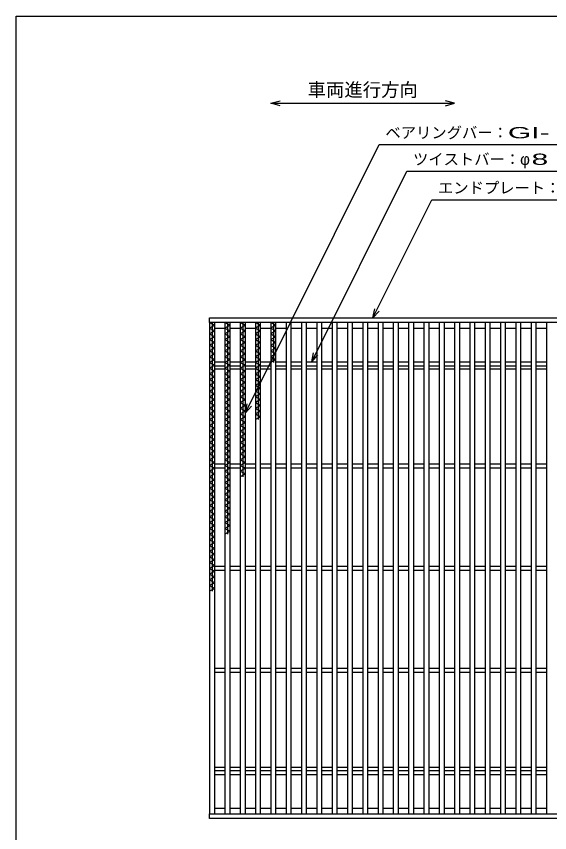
# Model space of a CAD drawing. Units: millimetres, scale not verified. Extents: x -1092 to 1039, y -770 to 632.
# Drawn here: x -1037 to -515, y -167 to 632 of the extents above; entities that cross this region are included whole.
import ezdxf
from ezdxf.enums import TextEntityAlignment as Align

# ---------------------------------------------------------------- set-up
doc = ezdxf.new("R2010")
doc.units = ezdxf.units.MM
doc.header["$LTSCALE"] = 6
for name, color, linetype, lineweight in [('0_2', 150, 'Continuous', 25), ('16', 3, 'Continuous', 25), ('22', 4, 'Continuous', 25)]:
    doc.layers.add(name, color=color, linetype=linetype, lineweight=lineweight)
doc.styles.add('ベクトル', font='')
doc.styles.get('ベクトル').set_extended_font_data('ベクトル')

msp = doc.modelspace()

# ---------------------------------------------------------------- linework, layer by layer
at = {"layer": '0_2'}
for p, q in [((-1037.4, -687.9), (-1037.4, 632.1)), ((-1037.4, 632.1), (1038.6, 632.1))]:
    msp.add_line(p, q, dxfattribs=at)
at = {"layer": '16'}
for p, q in [((-848, 337), (-258, 337)), ((-848, 332.5), (-848, 337)), ((-258, 332.5), (-848, 332.5)), ((-848, 332.5), (-848, -148.5)), ((-843, 332.5), (-848, 332.5)), ((-848, 332.5), (-843, 329.7)), ((-843, 329.7), (-848, 326.9)), ((-845.5, 332.5), (-845.5, 69.3)), ((-843, -148.5), (-843, 332.5)), ((-833, 332.5), (-833, -148.5)), ((-828, 332.5), (-833, 332.5)), ((-833, 332.5), (-828, 329.7)), ((-828, 329.7), (-833, 326.9)), ((-830.5, 332.5), (-830.5, 125.3)), ((-828, -148.5), (-828, 332.5)), ((-818, 332.5), (-818, -148.5)), ((-813, 332.5), (-818, 332.5)), ((-818, 332.5), (-813, 329.7)), ((-813, 329.7), (-818, 326.9)), ((-815.5, 332.5), (-815.5, 181.3)), ((-813, -148.5), (-813, 332.5)), ((-803, 332.5), (-803, -148.5)), ((-798, 332.5), (-803, 332.5)), ((-803, 332.5), (-798, 329.7)), ((-798, 329.7), (-803, 326.9)), ((-800.5, 332.5), (-800.5, 237.3)), ((-798, -148.5), (-798, 332.5)), ((-788, 332.5), (-788, -148.5)), ((-783, 332.5), (-788, 332.5)), ((-788, 332.5), (-783, 329.7)), ((-783, 329.7), (-788, 326.9)), ((-785.5, 332.5), (-785.5, 293.3)), ((-783, -148.5), (-783, 332.5)), ((-773, 332.5), (-773, -148.5)), ((-768, 332.5), (-773, 332.5)), ((-768, -148.5), (-768, 332.5)), ((-758, 332.5), (-758, -148.5)), ((-753, 332.5), (-758, 332.5)), ((-753, -148.5), (-753, 332.5)), ((-743, 332.5), (-743, -148.5)), ((-738, 332.5), (-743, 332.5)), ((-738, -148.5), (-738, 332.5)), ((-728, 332.5), (-728, -148.5)), ((-723, 332.5), (-728, 332.5)), ((-723, -148.5), (-723, 332.5)), ((-713, 332.5), (-713, -148.5)), ((-708, 332.5), (-713, 332.5)), ((-708, -148.5), (-708, 332.5)), ((-698, 332.5), (-698, -148.5)), ((-693, 332.5), (-698, 332.5)), ((-693, -148.5), (-693, 332.5)), ((-683, 332.5), (-683, -148.5)), ((-678, 332.5), (-683, 332.5)), ((-678, -148.5), (-678, 332.5)), ((-668, 332.5), (-668, -148.5)), ((-663, 332.5), (-668, 332.5)), ((-663, -148.5), (-663, 332.5)), ((-653, 332.5), (-653, -148.5)), ((-648, 332.5), (-653, 332.5)), ((-648, -148.5), (-648, 332.5)), ((-638, 332.5), (-638, -148.5)), ((-633, 332.5), (-638, 332.5)), ((-633, -148.5), (-633, 332.5)), ((-623, 332.5), (-623, -148.5)), ((-618, 332.5), (-623, 332.5)), ((-618, -148.5), (-618, 332.5)), ((-608, 332.5), (-608, -148.5)), ((-603, 332.5), (-608, 332.5)), ((-603, -148.5), (-603, 332.5)), ((-593, 332.5), (-593, -148.5)), ((-588, 332.5), (-593, 332.5)), ((-588, -148.5), (-588, 332.5)), ((-578, 332.5), (-578, -148.5)), ((-573, 332.5), (-578, 332.5)), ((-573, -148.5), (-573, 332.5)), ((-563, 332.5), (-563, -148.5)), ((-558, 332.5), (-563, 332.5)), ((-558, -148.5), (-558, 332.5)), ((-548, 332.5), (-548, -148.5)), ((-543, 332.5), (-548, 332.5)), ((-543, -148.5), (-543, 332.5)), ((-533, 332.5), (-533, -148.5)), ((-528, 332.5), (-533, 332.5)), ((-528, -148.5), (-528, 332.5)), ((-518, 332.5), (-518, -148.5)), ((-513, 332.5), (-518, 332.5)), ((-848, 326.9), (-843, 324.1)), ((-843, 324.1), (-848, 321.3)), ((-848, 321.3), (-843, 318.5)), ((-843, 327), (-833, 327)), ((-833, 326.9), (-828, 324.1)), ((-828, 324.1), (-833, 321.3)), ((-833, 321.3), (-828, 318.5)), ((-828, 327), (-818, 327)), ((-818, 326.9), (-813, 324.1)), ((-813, 324.1), (-818, 321.3)), ((-818, 321.3), (-813, 318.5)), ((-813, 327), (-803, 327)), ((-803, 326.9), (-798, 324.1)), ((-798, 324.1), (-803, 321.3)), ((-803, 321.3), (-798, 318.5)), ((-798, 327), (-788, 327)), ((-788, 326.9), (-783, 324.1)), ((-783, 324.1), (-788, 321.3)), ((-788, 321.3), (-783, 318.5)), ((-783, 327), (-773, 327)), ((-768, 327), (-758, 327)), ((-753, 327), (-743, 327)), ((-738, 327), (-728, 327)), ((-723, 327), (-713, 327)), ((-708, 327), (-698, 327)), ((-693, 327), (-683, 327)), ((-678, 327), (-668, 327)), ((-663, 327), (-653, 327)), ((-648, 327), (-638, 327)), ((-633, 327), (-623, 327)), ((-618, 327), (-608, 327)), ((-603, 327), (-593, 327)), ((-588, 327), (-578, 327)), ((-573, 327), (-563, 327)), ((-558, 327), (-548, 327)), ((-543, 327), (-533, 327)), ((-528, 327), (-518, 327)), ((-843, 318.5), (-848, 315.7)), ((-848, 315.7), (-843, 312.9)), ((-843, 312.9), (-848, 310.1)), ((-828, 318.5), (-833, 315.7)), ((-833, 315.7), (-828, 312.9)), ((-828, 312.9), (-833, 310.1)), ((-813, 318.5), (-818, 315.7)), ((-818, 315.7), (-813, 312.9)), ((-813, 312.9), (-818, 310.1)), ((-798, 318.5), (-803, 315.7)), ((-803, 315.7), (-798, 312.9)), ((-798, 312.9), (-803, 310.1)), ((-783, 318.5), (-788, 315.7)), ((-788, 315.7), (-783, 312.9)), ((-783, 312.9), (-788, 310.1)), ((-848, 310.1), (-843, 307.3)), ((-843, 307.3), (-848, 304.5)), ((-848, 304.5), (-843, 301.7)), ((-833, 310.1), (-828, 307.3)), ((-828, 307.3), (-833, 304.5)), ((-833, 304.5), (-828, 301.7)), ((-818, 310.1), (-813, 307.3)), ((-813, 307.3), (-818, 304.5)), ((-818, 304.5), (-813, 301.7)), ((-803, 310.1), (-798, 307.3)), ((-798, 307.3), (-803, 304.5)), ((-803, 304.5), (-798, 301.7)), ((-788, 310.1), (-783, 307.3)), ((-783, 307.3), (-788, 304.5)), ((-788, 304.5), (-783, 301.7)), ((-843, 301.7), (-848, 298.9)), ((-848, 298.9), (-843, 296.1)), ((-843, 296.1), (-848, 293.3)), ((-828, 301.7), (-833, 298.9)), ((-833, 298.9), (-828, 296.1)), ((-828, 296.1), (-833, 293.3)), ((-813, 301.7), (-818, 298.9)), ((-818, 298.9), (-813, 296.1)), ((-813, 296.1), (-818, 293.3)), ((-798, 301.7), (-803, 298.9)), ((-803, 298.9), (-798, 296.1)), ((-798, 296.1), (-803, 293.3)), ((-783, 301.7), (-788, 298.9)), ((-788, 298.9), (-783, 296.1)), ((-783, 296.1), (-788, 293.3)), ((-848, 293.3), (-843, 290.5)), ((-843, 290.5), (-848, 287.7)), ((-848, 287.7), (-843, 284.9)), ((-843, 294), (-833, 294)), ((-843, 290), (-833, 290)), ((-833, 293.3), (-828, 290.5)), ((-828, 290.5), (-833, 287.7)), ((-833, 287.7), (-828, 284.9)), ((-828, 294), (-818, 294)), ((-828, 290), (-818, 290)), ((-818, 293.3), (-813, 290.5)), ((-813, 290.5), (-818, 287.7)), ((-818, 287.7), (-813, 284.9)), ((-813, 294), (-803, 294)), ((-813, 290), (-803, 290)), ((-803, 293.3), (-798, 290.5)), ((-798, 290.5), (-803, 287.7)), ((-803, 287.7), (-798, 284.9)), ((-798, 294), (-788, 294)), ((-798, 290), (-788, 290)), ((-783, 294), (-773, 294)), ((-783, 290), (-773, 290)), ((-768, 294), (-758, 294)), ((-768, 290), (-758, 290)), ((-753, 294), (-743, 294)), ((-753, 290), (-743, 290)), ((-738, 294), (-728, 294)), ((-738, 290), (-728, 290)), ((-723, 294), (-713, 294)), ((-723, 290), (-713, 290)), ((-708, 294), (-698, 294)), ((-708, 290), (-698, 290)), ((-693, 294), (-683, 294)), ((-693, 290), (-683, 290)), ((-678, 294), (-668, 294)), ((-678, 290), (-668, 290)), ((-663, 294), (-653, 294)), ((-663, 290), (-653, 290)), ((-648, 294), (-638, 294)), ((-648, 290), (-638, 290)), ((-633, 294), (-623, 294)), ((-633, 290), (-623, 290)), ((-618, 294), (-608, 294)), ((-618, 290), (-608, 290)), ((-603, 294), (-593, 294)), ((-603, 290), (-593, 290)), ((-588, 294), (-578, 294)), ((-588, 290), (-578, 290)), ((-573, 294), (-563, 294)), ((-573, 290), (-563, 290)), ((-558, 294), (-548, 294)), ((-558, 290), (-548, 290)), ((-543, 294), (-533, 294)), ((-543, 290), (-533, 290)), ((-528, 294), (-518, 294)), ((-528, 290), (-518, 290)), ((-843, 284.9), (-848, 282.1)), ((-848, 282.1), (-843, 279.3)), ((-843, 287), (-833, 287)), ((-828, 284.9), (-833, 282.1)), ((-833, 282.1), (-828, 279.3)), ((-828, 287), (-818, 287)), ((-813, 284.9), (-818, 282.1)), ((-818, 282.1), (-813, 279.3)), ((-813, 287), (-803, 287)), ((-798, 284.9), (-803, 282.1)), ((-803, 282.1), (-798, 279.3)), ((-798, 287), (-788, 287)), ((-783, 287), (-773, 287)), ((-768, 287), (-758, 287)), ((-753, 287), (-743, 287)), ((-738, 287), (-728, 287)), ((-723, 287), (-713, 287)), ((-708, 287), (-698, 287)), ((-693, 287), (-683, 287)), ((-678, 287), (-668, 287)), ((-663, 287), (-653, 287)), ((-648, 287), (-638, 287)), ((-633, 287), (-623, 287)), ((-618, 287), (-608, 287)), ((-603, 287), (-593, 287)), ((-588, 287), (-578, 287)), ((-573, 287), (-563, 287)), ((-558, 287), (-548, 287)), ((-543, 287), (-533, 287)), ((-528, 287), (-518, 287)), ((-843, 279.3), (-848, 276.5)), ((-848, 276.5), (-843, 273.7)), ((-843, 273.7), (-848, 270.9)), ((-828, 279.3), (-833, 276.5)), ((-833, 276.5), (-828, 273.7)), ((-828, 273.7), (-833, 270.9)), ((-813, 279.3), (-818, 276.5)), ((-818, 276.5), (-813, 273.7)), ((-813, 273.7), (-818, 270.9)), ((-798, 279.3), (-803, 276.5)), ((-803, 276.5), (-798, 273.7)), ((-798, 273.7), (-803, 270.9)), ((-848, 270.9), (-843, 268.1)), ((-843, 268.1), (-848, 265.3)), ((-848, 265.3), (-843, 262.5)), ((-833, 270.9), (-828, 268.1)), ((-828, 268.1), (-833, 265.3)), ((-833, 265.3), (-828, 262.5)), ((-818, 270.9), (-813, 268.1)), ((-813, 268.1), (-818, 265.3)), ((-818, 265.3), (-813, 262.5)), ((-803, 270.9), (-798, 268.1)), ((-798, 268.1), (-803, 265.3)), ((-803, 265.3), (-798, 262.5)), ((-843, 262.5), (-848, 259.7)), ((-848, 259.7), (-843, 256.9)), ((-843, 256.9), (-848, 254.1)), ((-828, 262.5), (-833, 259.7)), ((-833, 259.7), (-828, 256.9)), ((-828, 256.9), (-833, 254.1)), ((-813, 262.5), (-818, 259.7)), ((-818, 259.7), (-813, 256.9)), ((-813, 256.9), (-818, 254.1)), ((-798, 262.5), (-803, 259.7)), ((-803, 259.7), (-798, 256.9)), ((-798, 256.9), (-803, 254.1)), ((-848, 254.1), (-843, 251.3)), ((-843, 251.3), (-848, 248.5)), ((-848, 248.5), (-843, 245.7)), ((-833, 254.1), (-828, 251.3)), ((-828, 251.3), (-833, 248.5)), ((-833, 248.5), (-828, 245.7)), ((-818, 254.1), (-813, 251.3)), ((-813, 251.3), (-818, 248.5)), ((-818, 248.5), (-813, 245.7)), ((-803, 254.1), (-798, 251.3)), ((-798, 251.3), (-803, 248.5)), ((-803, 248.5), (-798, 245.7)), ((-843, 245.7), (-848, 242.9)), ((-848, 242.9), (-843, 240.1)), ((-843, 240.1), (-848, 237.3)), ((-828, 245.7), (-833, 242.9)), ((-833, 242.9), (-828, 240.1)), ((-828, 240.1), (-833, 237.3)), ((-813, 245.7), (-818, 242.9)), ((-818, 242.9), (-813, 240.1)), ((-813, 240.1), (-818, 237.3)), ((-798, 245.7), (-803, 242.9)), ((-803, 242.9), (-798, 240.1)), ((-798, 240.1), (-803, 237.3)), ((-848, 237.3), (-843, 234.5)), ((-843, 234.5), (-848, 231.7)), ((-833, 237.3), (-828, 234.5)), ((-828, 234.5), (-833, 231.7)), ((-818, 237.3), (-813, 234.5)), ((-813, 234.5), (-818, 231.7)), ((-848, 231.7), (-843, 228.9)), ((-843, 228.9), (-848, 226.1)), ((-848, 226.1), (-843, 223.3)), ((-833, 231.7), (-828, 228.9)), ((-828, 228.9), (-833, 226.1)), ((-833, 226.1), (-828, 223.3)), ((-818, 231.7), (-813, 228.9)), ((-813, 228.9), (-818, 226.1)), ((-818, 226.1), (-813, 223.3)), ((-843, 223.3), (-848, 220.5)), ((-848, 220.5), (-843, 217.7)), ((-843, 217.7), (-848, 214.9)), ((-828, 223.3), (-833, 220.5)), ((-833, 220.5), (-828, 217.7)), ((-828, 217.7), (-833, 214.9)), ((-813, 223.3), (-818, 220.5)), ((-818, 220.5), (-813, 217.7)), ((-813, 217.7), (-818, 214.9)), ((-848, 214.9), (-843, 212.1)), ((-843, 212.1), (-848, 209.3)), ((-848, 209.3), (-843, 206.5)), ((-833, 214.9), (-828, 212.1)), ((-828, 212.1), (-833, 209.3)), ((-833, 209.3), (-828, 206.5)), ((-818, 214.9), (-813, 212.1)), ((-813, 212.1), (-818, 209.3)), ((-818, 209.3), (-813, 206.5)), ((-843, 206.5), (-848, 203.7)), ((-848, 203.7), (-843, 200.9)), ((-843, 200.9), (-848, 198.1)), ((-828, 206.5), (-833, 203.7)), ((-833, 203.7), (-828, 200.9)), ((-828, 200.9), (-833, 198.1)), ((-813, 206.5), (-818, 203.7)), ((-818, 203.7), (-813, 200.9)), ((-813, 200.9), (-818, 198.1)), ((-848, 198.1), (-843, 195.3)), ((-843, 195.3), (-848, 192.5)), ((-848, 192.5), (-843, 189.7)), ((-843, 194), (-833, 194)), ((-833, 198.1), (-828, 195.3)), ((-828, 195.3), (-833, 192.5)), ((-833, 192.5), (-828, 189.7)), ((-828, 194), (-818, 194)), ((-818, 198.1), (-813, 195.3)), ((-813, 195.3), (-818, 192.5)), ((-818, 192.5), (-813, 189.7)), ((-813, 194), (-803, 194)), ((-798, 194), (-788, 194)), ((-783, 194), (-773, 194)), ((-768, 194), (-758, 194)), ((-753, 194), (-743, 194)), ((-738, 194), (-728, 194)), ((-723, 194), (-713, 194)), ((-708, 194), (-698, 194)), ((-693, 194), (-683, 194)), ((-678, 194), (-668, 194)), ((-663, 194), (-653, 194)), ((-648, 194), (-638, 194)), ((-633, 194), (-623, 194)), ((-618, 194), (-608, 194)), ((-603, 194), (-593, 194)), ((-588, 194), (-578, 194)), ((-573, 194), (-563, 194)), ((-558, 194), (-548, 194)), ((-543, 194), (-533, 194)), ((-528, 194), (-518, 194)), ((-843, 189.7), (-848, 186.9)), ((-848, 186.9), (-843, 184.1)), ((-843, 184.1), (-848, 181.3)), ((-843, 190), (-833, 190)), ((-828, 189.7), (-833, 186.9)), ((-833, 186.9), (-828, 184.1)), ((-828, 184.1), (-833, 181.3)), ((-828, 190), (-818, 190)), ((-813, 189.7), (-818, 186.9)), ((-818, 186.9), (-813, 184.1)), ((-813, 184.1), (-818, 181.3)), ((-813, 190), (-803, 190)), ((-798, 190), (-788, 190)), ((-783, 190), (-773, 190)), ((-768, 190), (-758, 190)), ((-753, 190), (-743, 190)), ((-738, 190), (-728, 190)), ((-723, 190), (-713, 190)), ((-708, 190), (-698, 190)), ((-693, 190), (-683, 190)), ((-678, 190), (-668, 190)), ((-663, 190), (-653, 190)), ((-648, 190), (-638, 190)), ((-633, 190), (-623, 190)), ((-618, 190), (-608, 190)), ((-603, 190), (-593, 190)), ((-588, 190), (-578, 190)), ((-573, 190), (-563, 190)), ((-558, 190), (-548, 190)), ((-543, 190), (-533, 190)), ((-528, 190), (-518, 190)), ((-848, 181.3), (-843, 178.5)), ((-843, 178.5), (-848, 175.7)), ((-833, 181.3), (-828, 178.5)), ((-828, 178.5), (-833, 175.7)), ((-848, 175.7), (-843, 172.9)), ((-843, 172.9), (-848, 170.1)), ((-848, 170.1), (-843, 167.3)), ((-833, 175.7), (-828, 172.9)), ((-828, 172.9), (-833, 170.1)), ((-833, 170.1), (-828, 167.3)), ((-843, 167.3), (-848, 164.5)), ((-848, 164.5), (-843, 161.7)), ((-843, 161.7), (-848, 158.9)), ((-828, 167.3), (-833, 164.5)), ((-833, 164.5), (-828, 161.7)), ((-828, 161.7), (-833, 158.9)), ((-848, 158.9), (-843, 156.1)), ((-843, 156.1), (-848, 153.3)), ((-848, 153.3), (-843, 150.5)), ((-833, 158.9), (-828, 156.1)), ((-828, 156.1), (-833, 153.3)), ((-833, 153.3), (-828, 150.5)), ((-843, 150.5), (-848, 147.7)), ((-848, 147.7), (-843, 144.9)), ((-843, 144.9), (-848, 142.1)), ((-828, 150.5), (-833, 147.7)), ((-833, 147.7), (-828, 144.9)), ((-828, 144.9), (-833, 142.1)), ((-848, 142.1), (-843, 139.3)), ((-843, 139.3), (-848, 136.5)), ((-848, 136.5), (-843, 133.7)), ((-833, 142.1), (-828, 139.3)), ((-828, 139.3), (-833, 136.5)), ((-833, 136.5), (-828, 133.7)), ((-843, 133.7), (-848, 130.9)), ((-848, 130.9), (-843, 128.1)), ((-843, 128.1), (-848, 125.3)), ((-828, 133.7), (-833, 130.9)), ((-833, 130.9), (-828, 128.1)), ((-828, 128.1), (-833, 125.3)), ((-848, 125.3), (-843, 122.5)), ((-843, 122.5), (-848, 119.7)), ((-848, 119.7), (-843, 116.9)), ((-843, 116.9), (-848, 114.1)), ((-848, 114.1), (-843, 111.3)), ((-843, 111.3), (-848, 108.5)), ((-848, 108.5), (-843, 105.7)), ((-843, 105.7), (-848, 102.9)), ((-848, 102.9), (-843, 100.1)), ((-843, 100.1), (-848, 97.3)), ((-848, 97.3), (-843, 94.5)), ((-843, 94.5), (-848, 91.7)), ((-848, 91.7), (-843, 88.9)), ((-843, 88.9), (-848, 86.1)), ((-843, 94), (-833, 94)), ((-843, 90), (-833, 90)), ((-828, 94), (-818, 94)), ((-828, 90), (-818, 90)), ((-813, 94), (-803, 94)), ((-813, 90), (-803, 90)), ((-798, 94), (-788, 94)), ((-798, 90), (-788, 90)), ((-783, 94), (-773, 94)), ((-783, 90), (-773, 90)), ((-768, 94), (-758, 94)), ((-768, 90), (-758, 90)), ((-753, 94), (-743, 94)), ((-753, 90), (-743, 90)), ((-738, 94), (-728, 94)), ((-738, 90), (-728, 90)), ((-723, 94), (-713, 94)), ((-723, 90), (-713, 90)), ((-708, 94), (-698, 94)), ((-708, 90), (-698, 90)), ((-693, 94), (-683, 94)), ((-693, 90), (-683, 90)), ((-678, 94), (-668, 94)), ((-678, 90), (-668, 90)), ((-663, 94), (-653, 94)), ((-663, 90), (-653, 90)), ((-648, 94), (-638, 94)), ((-648, 90), (-638, 90)), ((-633, 94), (-623, 94)), ((-633, 90), (-623, 90)), ((-618, 94), (-608, 94)), ((-618, 90), (-608, 90)), ((-603, 94), (-593, 94)), ((-603, 90), (-593, 90)), ((-588, 94), (-578, 94)), ((-588, 90), (-578, 90)), ((-573, 94), (-563, 94)), ((-573, 90), (-563, 90)), ((-558, 94), (-548, 94)), ((-558, 90), (-548, 90)), ((-543, 94), (-533, 94)), ((-543, 90), (-533, 90)), ((-528, 94), (-518, 94)), ((-528, 90), (-518, 90)), ((-848, 86.1), (-843, 83.3)), ((-843, 83.3), (-848, 80.5)), ((-848, 80.5), (-843, 77.7)), ((-843, 77.7), (-848, 74.9)), ((-848, 74.9), (-843, 72.1)), ((-843, 72.1), (-848, 69.3)), ((-843, -6), (-833, -6)), ((-828, -6), (-818, -6)), ((-813, -6), (-803, -6)), ((-798, -6), (-788, -6)), ((-783, -6), (-773, -6)), ((-768, -6), (-758, -6)), ((-753, -6), (-743, -6)), ((-738, -6), (-728, -6)), ((-723, -6), (-713, -6)), ((-708, -6), (-698, -6)), ((-693, -6), (-683, -6)), ((-678, -6), (-668, -6)), ((-663, -6), (-653, -6)), ((-648, -6), (-638, -6)), ((-633, -6), (-623, -6)), ((-618, -6), (-608, -6)), ((-603, -6), (-593, -6)), ((-588, -6), (-578, -6)), ((-573, -6), (-563, -6)), ((-558, -6), (-548, -6)), ((-543, -6), (-533, -6)), ((-528, -6), (-518, -6)), ((-843, -10), (-833, -10)), ((-828, -10), (-818, -10)), ((-813, -10), (-803, -10)), ((-798, -10), (-788, -10)), ((-783, -10), (-773, -10)), ((-768, -10), (-758, -10)), ((-753, -10), (-743, -10)), ((-738, -10), (-728, -10)), ((-723, -10), (-713, -10)), ((-708, -10), (-698, -10)), ((-693, -10), (-683, -10)), ((-678, -10), (-668, -10)), ((-663, -10), (-653, -10)), ((-648, -10), (-638, -10)), ((-633, -10), (-623, -10)), ((-618, -10), (-608, -10)), ((-603, -10), (-593, -10)), ((-588, -10), (-578, -10)), ((-573, -10), (-563, -10)), ((-558, -10), (-548, -10)), ((-543, -10), (-533, -10)), ((-528, -10), (-518, -10)), ((-843, -103), (-833, -103)), ((-828, -103), (-818, -103)), ((-813, -103), (-803, -103)), ((-798, -103), (-788, -103)), ((-783, -103), (-773, -103)), ((-768, -103), (-758, -103)), ((-753, -103), (-743, -103)), ((-738, -103), (-728, -103)), ((-723, -103), (-713, -103)), ((-708, -103), (-698, -103)), ((-693, -103), (-683, -103)), ((-678, -103), (-668, -103)), ((-663, -103), (-653, -103)), ((-648, -103), (-638, -103)), ((-633, -103), (-623, -103)), ((-618, -103), (-608, -103)), ((-603, -103), (-593, -103)), ((-588, -103), (-578, -103)), ((-573, -103), (-563, -103)), ((-558, -103), (-548, -103)), ((-543, -103), (-533, -103)), ((-528, -103), (-518, -103)), ((-843, -106), (-833, -106)), ((-843, -110), (-833, -110)), ((-828, -106), (-818, -106)), ((-828, -110), (-818, -110)), ((-813, -106), (-803, -106)), ((-813, -110), (-803, -110)), ((-798, -106), (-788, -106)), ((-798, -110), (-788, -110)), ((-783, -106), (-773, -106)), ((-783, -110), (-773, -110)), ((-768, -106), (-758, -106)), ((-768, -110), (-758, -110)), ((-753, -106), (-743, -106)), ((-753, -110), (-743, -110)), ((-738, -106), (-728, -106)), ((-738, -110), (-728, -110)), ((-723, -106), (-713, -106)), ((-723, -110), (-713, -110)), ((-708, -106), (-698, -106)), ((-708, -110), (-698, -110)), ((-693, -106), (-683, -106)), ((-693, -110), (-683, -110)), ((-678, -106), (-668, -106)), ((-678, -110), (-668, -110)), ((-663, -106), (-653, -106)), ((-663, -110), (-653, -110)), ((-648, -106), (-638, -106)), ((-648, -110), (-638, -110)), ((-633, -106), (-623, -106)), ((-633, -110), (-623, -110)), ((-618, -106), (-608, -106)), ((-618, -110), (-608, -110)), ((-603, -106), (-593, -106)), ((-603, -110), (-593, -110)), ((-588, -106), (-578, -106)), ((-588, -110), (-578, -110)), ((-573, -106), (-563, -106)), ((-573, -110), (-563, -110)), ((-558, -106), (-548, -106)), ((-558, -110), (-548, -110)), ((-543, -106), (-533, -106)), ((-543, -110), (-533, -110)), ((-528, -106), (-518, -106)), ((-528, -110), (-518, -110)), ((-843, -143), (-833, -143)), ((-828, -143), (-818, -143)), ((-813, -143), (-803, -143)), ((-798, -143), (-788, -143)), ((-783, -143), (-773, -143)), ((-768, -143), (-758, -143)), ((-753, -143), (-743, -143)), ((-738, -143), (-728, -143)), ((-723, -143), (-713, -143)), ((-708, -143), (-698, -143)), ((-693, -143), (-683, -143)), ((-678, -143), (-668, -143)), ((-663, -143), (-653, -143)), ((-648, -143), (-638, -143)), ((-633, -143), (-623, -143)), ((-618, -143), (-608, -143)), ((-603, -143), (-593, -143)), ((-588, -143), (-578, -143)), ((-573, -143), (-563, -143)), ((-558, -143), (-548, -143)), ((-543, -143), (-533, -143)), ((-528, -143), (-518, -143)), ((-848, -148.5), (-258, -148.5)), ((-848, -153), (-848, -148.5)), ((-848, -148.5), (-843, -148.5)), ((-833, -148.5), (-828, -148.5)), ((-818, -148.5), (-813, -148.5)), ((-803, -148.5), (-798, -148.5)), ((-788, -148.5), (-783, -148.5)), ((-773, -148.5), (-768, -148.5)), ((-758, -148.5), (-753, -148.5)), ((-743, -148.5), (-738, -148.5)), ((-728, -148.5), (-723, -148.5)), ((-713, -148.5), (-708, -148.5)), ((-698, -148.5), (-693, -148.5)), ((-683, -148.5), (-678, -148.5)), ((-668, -148.5), (-663, -148.5)), ((-653, -148.5), (-648, -148.5)), ((-638, -148.5), (-633, -148.5)), ((-623, -148.5), (-618, -148.5)), ((-608, -148.5), (-603, -148.5)), ((-593, -148.5), (-588, -148.5)), ((-578, -148.5), (-573, -148.5)), ((-563, -148.5), (-558, -148.5)), ((-548, -148.5), (-543, -148.5)), ((-533, -148.5), (-528, -148.5)), ((-518, -148.5), (-513, -148.5)), ((-258, -153), (-848, -153))]:
    msp.add_line(p, q, dxfattribs=at)
at = {"layer": '22'}
for p, q in [((-788, 547), (-779, 549.4)), ((-779, 544.6), (-788, 547)), ((-788, 547), (-608, 547)), ((-608, 547), (-617, 549.4)), ((-617, 544.6), (-608, 547)), ((-813, 244), (-681.75, 506.5)), ((-681.75, 506.5), (-405.75, 506.5)), ((-748, 294), (-654.75, 480.5)), ((-654.75, 480.5), (-390.75, 480.5)), ((-688, 337), (-630.25, 452.5)), ((-630.25, 452.5), (-378.25, 452.5)), ((-688, 337), (-686.2, 345.76)), ((-688, 337), (-682, 343.6)), ((-748, 294), (-746.2, 302.76)), ((-748, 294), (-742, 300.6)), ((-813, 244), (-811.2, 252.76)), ((-813, 244), (-807, 250.6))]:
    msp.add_line(p, q, dxfattribs=at)

# ---------------------------------------------------------------- texts
at = {"layer": '22', "color": 2, "style": 'ベクトル'}
for s, height, p in [('車両進行方向', 13.2, (-752, 560.2)), ('ベアリングバー：', 11, (-675.75, 518.2)), ('ツイストバー：', 11, (-648.75, 492.2)), ('φ', 11, (-543.75, 492.2)), ('エンドプレート：', 11, (-624.25, 464.2))]:
    msp.add_text(s, height=height, dxfattribs=at).set_placement(p, align=Align.MIDDLE_LEFT)
at = {"layer": '22', "color": 2, "style": 'ベクトル', "width": 2}
for s, p in [('GI-', (-555.75, 518.2)), (' 8 ', (-540.75, 492.2))]:
    msp.add_text(s, height=11, dxfattribs=at).set_placement(p, align=Align.MIDDLE_LEFT)

doc.saveas('drawing.dxf')
